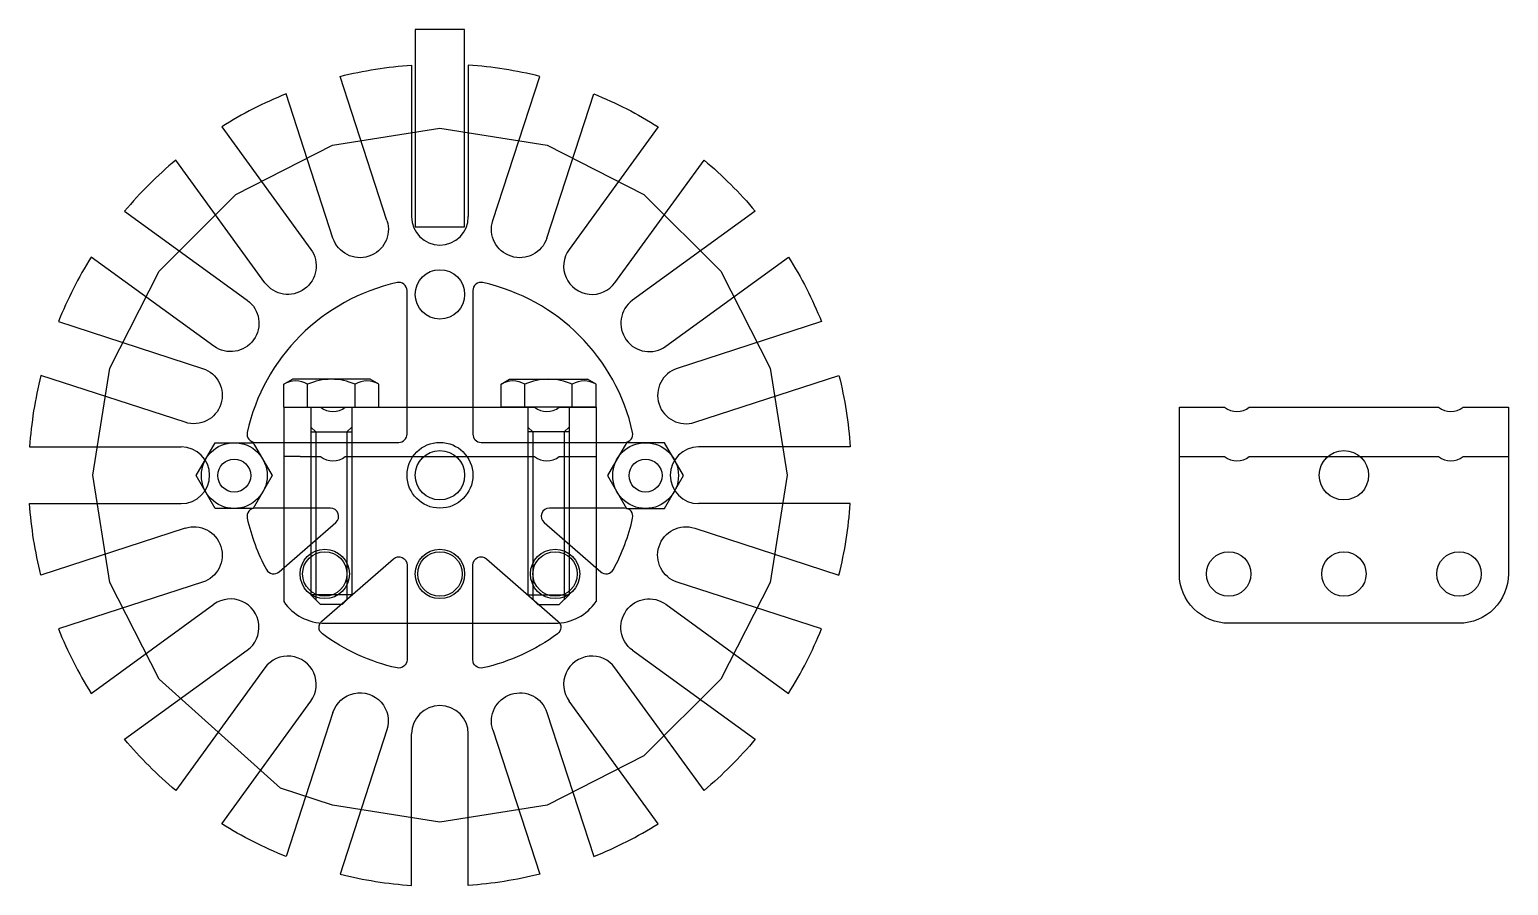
# Model space of a CAD drawing. Header units: inches. Extents: x 61.9 to 151.8, y 18.8 to 70.8.
import ezdxf

# ---------------------------------------------------------------- set-up
doc = ezdxf.new("R2010")
doc.units = ezdxf.units.IN
doc.header["$MEASUREMENT"] = 0
doc.layers.get('0').update_dxf_attribs({"color": 4})
for name, color, linetype in [('ハブ\u3000実際', 3, 'Continuous'), ('切削', 2, 'Continuous'), ('平行ピン', 190, 'Continuous'), ('肉抜き', 1, 'Continuous')]:
    doc.layers.add(name, color=color, linetype=linetype)

msp = doc.modelspace()

# ---------------------------------------------------------------- linework, layer by layer
at = {"linetype": 'ByBlock', "lineweight": -2}
for p, q in [((77.379, 49.27), (77.905, 49.573)), ((82.627, 49.573), (77.905, 49.573)), ((83.153, 49.27), (82.627, 49.573)), ((90.579, 49.27), (91.104, 49.573)), ((91.104, 49.573), (95.827, 49.573)), ((96.352, 49.27), (95.827, 49.573)), ((77.379, 47.873), (77.379, 49.27)), ((78.823, 47.873), (78.823, 49.27)), ((81.709, 47.873), (81.709, 49.27)), ((83.153, 47.873), (83.153, 49.27)), ((90.579, 47.873), (90.579, 49.27)), ((92.022, 47.873), (92.022, 49.27)), ((94.909, 47.873), (94.909, 49.27)), ((96.352, 47.873), (96.352, 49.27)), ((79.016, 47.873), (79.016, 36.473)), ((81.516, 47.873), (81.516, 36.473)), ((92.215, 47.873), (92.215, 36.473)), ((94.715, 47.873), (94.715, 36.473)), ((79.316, 46.373), (79.016, 46.673)), ((79.016, 46.373), (81.516, 46.373)), ((79.316, 46.373), (79.316, 36.173)), ((81.216, 46.373), (81.516, 46.673)), ((81.216, 46.373), (81.216, 36.173)), ((92.515, 46.373), (92.215, 46.673)), ((94.715, 46.373), (92.215, 46.373)), ((92.515, 46.373), (92.515, 36.173)), ((94.415, 46.373), (94.715, 46.673)), ((94.415, 46.373), (94.415, 36.173)), ((81.516, 36.473), (79.016, 36.473)), ((79.016, 36.473), (79.616, 35.873)), ((81.516, 36.473), (80.916, 35.873)), ((92.215, 36.473), (92.815, 35.873)), ((92.215, 36.473), (94.715, 36.473)), ((94.715, 36.473), (94.115, 35.873)), ((80.916, 35.873), (79.616, 35.873)), ((92.815, 35.873), (94.115, 35.873))]:
    msp.add_line(p, q, dxfattribs=at)
at = {"linetype": 'ByBlock', "lineweight": -2, "ltscale": 0.3}
for p, q in [((77.379, 47.873), (83.153, 47.873)), ((96.352, 47.873), (90.579, 47.873))]:
    msp.add_line(p, q, dxfattribs=at)
msp.add_lwpolyline([(88.366, 58.84), (88.366, 70.84), (85.366, 70.84), (85.366, 58.84)], close=True)
at = {"linetype": 'ByBlock', "lineweight": -2}
for points in [[(73.212, 41.72), (72.057, 43.72), (73.212, 45.72), (75.521, 45.72), (76.676, 43.72), (75.521, 41.72)], [(100.519, 41.72), (101.674, 43.72), (100.519, 45.72), (98.21, 45.72), (97.055, 43.72), (98.21, 41.72)]]:
    msp.add_lwpolyline(points, close=True, dxfattribs=at)
for centre in [(74.366, 43.72), (99.365, 43.72)]:
    msp.add_circle(centre, 2, dxfattribs=at)
for centre, radius, start, end in [((78.101, 48.161), 1.323, 56.9502, 123.0498), ((80.266, 46.004), 3.571, 66.15596, 113.84404), ((82.431, 48.161), 1.323, 56.9502, 123.0498), ((91.3, 48.161), 1.323, 56.9502, 123.0498), ((93.465, 46.004), 3.571, 66.15596, 113.84404), ((95.63, 48.161), 1.323, 56.9502, 123.0498)]:
    msp.add_arc(centre, radius, start, end, dxfattribs=at)
at = {"layer": 'ハブ\u3000実際'}
for p, q in [((77.379, 47.873), (77.379, 36.061)), ((95.366, 47.873), (96.352, 47.873)), ((96.352, 47.873), (96.352, 36.061)), ((78.366, 44.873), (77.379, 44.873)), ((95.366, 44.873), (96.352, 44.873)), ((79.867, 34.74), (93.867, 34.74))]:
    msp.add_line(p, q, dxfattribs=at)
for points in [[(78.366, 47.873), (79.616, 47.873, 0.333333), (81.116, 47.873), (92.616, 47.873, 0.333333), (94.116, 47.873), (95.366, 47.873)], [(148.808, 34.74), (134.808, 34.74, -0.414334), (131.807, 37.74), (131.807, 47.873), (133.307, 47.873), (134.557, 47.873, 0.333333), (136.057, 47.873), (147.557, 47.873, 0.333333), (149.057, 47.873), (150.307, 47.873), (151.807, 47.873), (151.807, 37.74, -0.414334), (148.805, 34.74)], [(78.366, 44.873), (79.616, 44.873, 0.333333), (81.116, 44.873), (92.616, 44.873, 0.333333), (94.116, 44.873), (95.366, 44.873)], [(131.807, 44.873), (133.307, 44.873), (134.557, 44.873, 0.333333), (136.057, 44.873), (147.557, 44.873, 0.333333), (149.057, 44.873), (150.307, 44.873), (151.807, 44.873)]]:
    msp.add_lwpolyline(points, format="xyb", dxfattribs=at)
for centre, radius in [((86.866, 43.74), 1.5), ((141.807, 43.74), 1.5), ((79.866, 37.74), 1.35), ((86.866, 37.74), 1.35), ((93.866, 37.74), 1.35), ((134.807, 37.74), 1.35), ((141.807, 37.74), 1.35), ((148.807, 37.74), 1.35)]:
    msp.add_circle(centre, radius, dxfattribs=at)
for centre, start, end in [((79.866, 37.74), 214.02265, 270.0236), ((93.866, 37.74), 269.9764, 325.97735)]:
    msp.add_arc(centre, 3, start, end, dxfattribs=at)
at = {"layer": '切削'}
for p, q in [((86.866, 57.74), (86.866, 57.74)), ((82.539, 57.055), (82.539, 57.055)), ((91.192, 57.055), (91.192, 57.055)), ((78.637, 55.066), (78.637, 55.066)), ((95.095, 55.066), (95.095, 55.066)), ((75.539, 51.969), (75.539, 51.969)), ((98.192, 51.969), (98.192, 51.969)), ((73.551, 48.066), (73.551, 48.066)), ((100.18, 48.066), (100.18, 48.066)), ((72.866, 43.74), (72.866, 43.74)), ((72.866, 43.74), (72.866, 43.74)), ((100.866, 43.74), (100.866, 43.74)), ((73.551, 39.414), (73.551, 39.414)), ((100.18, 39.414), (100.18, 39.414)), ((75.539, 35.511), (75.539, 35.511)), ((98.192, 35.511), (98.192, 35.511)), ((78.637, 32.414), (78.637, 32.414)), ((95.095, 32.414), (95.095, 32.414)), ((82.539, 30.425), (82.539, 30.425)), ((86.866, 29.74), (86.866, 29.74)), ((91.192, 30.425), (91.192, 30.425))]:
    msp.add_line(p, q, dxfattribs=at)
for points in [[(83.647, 59.228), (80.799, 67.993, -0.044041), (85.141, 68.68), (85.141, 59.465, 1), (88.591, 59.465)], [(93.365, 58.162, -1), (90.084, 59.228), (92.932, 67.993, 0.044041), (88.591, 68.68), (88.591, 59.465)], [(83.647, 59.228, -1), (80.366, 58.162), (77.518, 66.927, 0.044041), (73.602, 64.931), (79.018, 57.476)], [(93.365, 58.162), (96.213, 66.927, -0.044041), (100.13, 64.931), (94.713, 57.476, 1), (97.504, 55.448)], [(79.018, 57.476, -1), (76.227, 55.448), (70.81, 62.903, 0.044041), (67.702, 59.795), (75.158, 54.378)], [(97.504, 55.448), (102.921, 62.903, -0.044041), (106.029, 59.795), (98.573, 54.378, 1), (100.601, 51.587)], [(75.158, 54.378, -1), (73.13, 51.587), (65.674, 57.004, 0.044041), (63.679, 53.088), (72.443, 50.24)], [(100.601, 51.587), (108.057, 57.004, -0.044041), (110.052, 53.088), (101.288, 50.24, 1), (102.354, 46.959)], [(72.443, 50.24, -1), (71.377, 46.959), (62.613, 49.806, 0.044041), (61.925, 45.465), (71.141, 45.465)], [(102.354, 46.959), (111.118, 49.806, -0.044041), (111.806, 45.465), (102.591, 45.465, 1), (102.591, 42.015)], [(71.377, 40.521), (62.613, 37.674, -0.044041), (61.925, 42.015), (71.141, 42.015, 1), (71.141, 45.465)], [(101.288, 37.24, -1), (102.354, 40.521), (111.118, 37.674, 0.044041), (111.806, 42.015), (102.591, 42.015)], [(71.377, 40.521, -1), (72.443, 37.24), (63.679, 34.392, 0.044041), (65.674, 30.476), (73.13, 35.893)], [(98.573, 33.102, -1), (100.601, 35.893), (108.057, 30.476, 0.044041), (110.052, 34.392), (101.288, 37.24)], [(76.227, 32.032), (70.81, 24.577, -0.044041), (67.702, 27.685), (75.158, 33.102, 1), (73.13, 35.893)], [(80.366, 29.318), (77.518, 20.553, -0.044041), (73.602, 22.549), (79.018, 30.004, 1), (76.227, 32.032)], [(98.573, 33.102), (106.029, 27.685, -0.044041), (102.921, 24.577), (97.504, 32.032, 1), (94.713, 30.004)], [(80.366, 29.318, -1), (83.647, 28.252), (80.799, 19.487, 0.044041), (85.141, 18.8), (85.141, 28.015)], [(90.084, 28.252), (92.932, 19.487, -0.044041), (88.591, 18.8), (88.591, 28.015, 1), (85.141, 28.015)], [(90.084, 28.252, -1), (93.365, 29.318), (96.213, 20.553, 0.044041), (100.13, 22.549), (94.713, 30.004)]]:
    msp.add_lwpolyline(points, format="xyb", dxfattribs=at)
at = {"layer": '平行ピン'}
msp.add_lwpolyline([(77.167, 24.705), (69.795, 31.338), (66.798, 37.22), (65.766, 43.74), (66.798, 50.26), (69.795, 56.142), (74.463, 60.81), (80.345, 63.807), (86.866, 64.84), (93.386, 63.807), (99.268, 60.81), (103.936, 56.142), (106.933, 50.26), (107.966, 43.74), (106.933, 37.22), (103.936, 31.338), (99.268, 26.67), (93.386, 23.673), (86.866, 22.64), (80.345, 23.673), (77.167, 24.705)], dxfattribs=at)
at = {"layer": '肉抜き'}
for points in [[(75.641, 45.74), (84.366, 45.74, 0.414214), (84.866, 46.24), (84.866, 54.965, 0.479956), (84.257, 55.453, 0.290945), (75.153, 46.349, 0.479956)], [(88.866, 54.965), (88.866, 46.24, 0.414214), (89.366, 45.74), (98.091, 45.74, 0.479956), (98.579, 46.349, 0.290945), (89.474, 55.453, 0.479956)], [(76.324, 38.006, 0.479423), (77.091, 37.868), (80.537, 40.863, 0.693725), (80.209, 41.74), (75.641, 41.74, 0.479956), (75.153, 41.131, 0.069873)], [(97.407, 38.006, 0.069873), (98.579, 41.131, 0.479956), (98.091, 41.74), (93.523, 41.74, 0.693725), (93.194, 40.863), (96.64, 37.868, 0.479423)], [(79.72, 34.099, -0.479423), (79.69, 34.878), (84.038, 38.657, -0.643222), (84.866, 38.28), (84.866, 32.515, -0.479956), (84.257, 32.027, -0.10505)], [(89.474, 32.027, -0.479956), (88.866, 32.515), (88.866, 38.28, -0.643222), (89.694, 38.657), (94.041, 34.878, -0.479423), (94.011, 34.099, -0.10505)]]:
    msp.add_lwpolyline(points, format="xyb", close=True, dxfattribs=at)
for centre, radius in [((86.866, 54.74), 1.5), ((86.866, 43.74), 2), ((74.366, 43.72), 1), ((99.365, 43.72), 1), ((79.866, 37.74), 1.5), ((86.866, 37.74), 1.5), ((93.866, 37.74), 1.5)]:
    msp.add_circle(centre, radius, dxfattribs=at)

doc.saveas('drawing.dxf')
